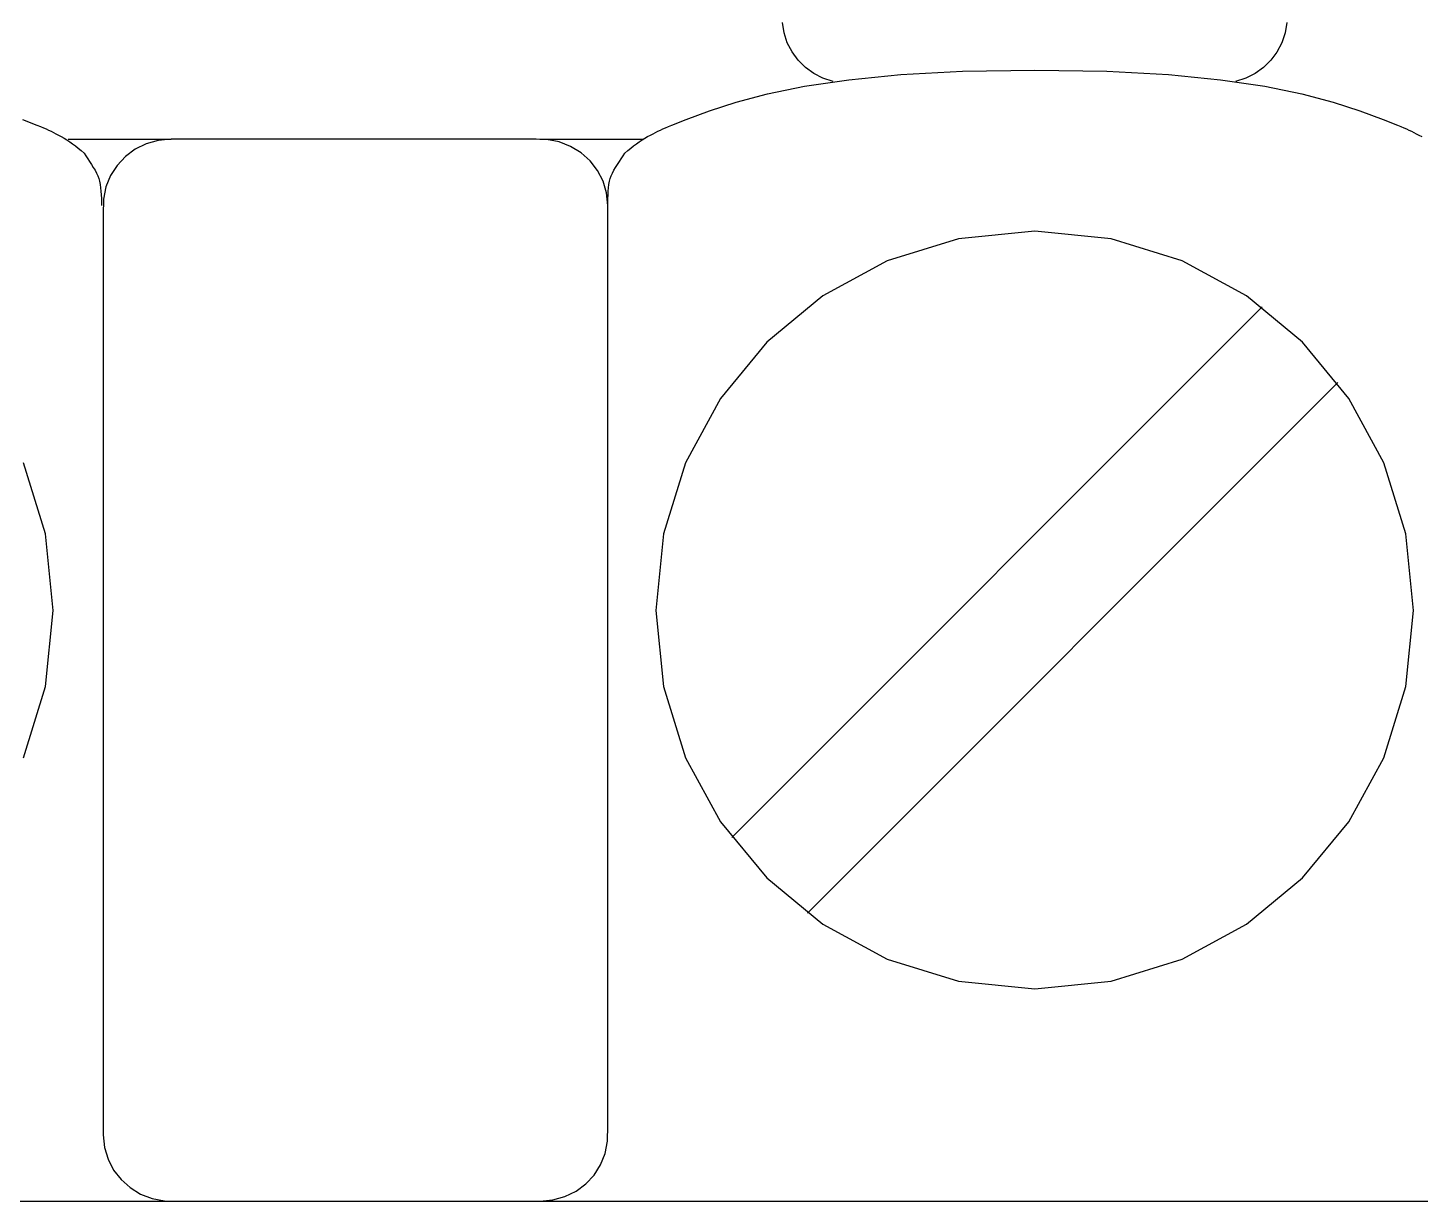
# Model space of a CAD drawing. Extents: x 1 to 47.7, y 0.2 to 35.
# Drawn here: x 27.326 to 27.941, y 10.971 to 11.489 of the extents above; entities that cross this region are included whole.
import ezdxf

# ---------------------------------------------------------------- set-up
doc = ezdxf.new("R2010")
doc.units = 0
doc.header["$MEASUREMENT"] = 0
for name, color, linetype in [('5_1___24__TARGET_LEDS___12', 7, 'CONTINUOUS'), ('6_2___8__INDEPENDENT_INPUT', 7, 'CONTINUOUS'), ('6_3___8__OPTOISO_INDEPENDE', 7, 'CONTINUOUS'), ('6_4___24__OPTOISO_INDEPEND', 7, 'CONTINUOUS'), ('6_5___8__INDEPENDENT_INPUT', 7, 'CONTINUOUS'), ('6_6___8__INDEPENDENT_INPUT', 7, 'CONTINUOUS'), ('6_7___8__OPTOISO_INDEPENDE', 7, 'CONTINUOUS'), ('6_8___8__OPTOISO_INDEPENDE', 7, 'CONTINUOUS')]:
    doc.layers.add(name, color=color, linetype=linetype)

msp = doc.modelspace()

# ---------------------------------------------------------------- linework, layer by layer
at = {"layer": '5_1___24__TARGET_LEDS___12'}
for points in [[(27.68192, 11.46528), (27.67749, 11.46677), (27.6734, 11.46889), (27.66971, 11.47158), (27.6665, 11.47477), (27.66382, 11.47841), (27.66173, 11.48245), (27.66029, 11.48681), (27.65958, 11.49145)], [(27.88228, 11.49144), (27.88155, 11.48678), (27.8801, 11.48239), (27.87799, 11.47835), (27.87528, 11.47471), (27.87203, 11.47152), (27.86831, 11.46885), (27.86418, 11.46675), (27.8597, 11.46528)], [(27.58251, 11.41061), (27.58251, 11.41211), (27.58253, 11.41368), (27.58258, 11.41528), (27.58266, 11.41688), (27.58278, 11.41844), (27.58295, 11.41992), (27.58318, 11.4213), (27.58348, 11.42252), (27.58389, 11.42366), (27.58449, 11.42491), (27.58518, 11.42616), (27.58594, 11.42743), (27.58674, 11.4287), (27.58758, 11.42997), (27.58842, 11.43124), (27.58925, 11.4325), (27.59004, 11.43374), (27.59127, 11.4349), (27.59258, 11.43596), (27.59386, 11.43696), (27.59512, 11.43789), (27.59636, 11.43875), (27.5976, 11.43956), (27.59882, 11.44032), (27.60006, 11.44103), (27.60129, 11.44169), (27.60246, 11.44231), (27.60355, 11.44287), (27.60461, 11.4434), (27.60567, 11.4439), (27.60678, 11.44441), (27.60798, 11.44494), (27.60931, 11.44551), (27.61081, 11.44612), (27.61713, 11.44861), (27.62741, 11.45242), (27.63919, 11.45623), (27.65301, 11.4599), (27.66939, 11.46325), (27.68885, 11.46614), (27.71192, 11.4684), (27.73912, 11.46987), (27.77098, 11.4704), (27.80284, 11.46987), (27.83004, 11.4684), (27.85311, 11.46614), (27.87257, 11.46325), (27.88894, 11.4599), (27.90276, 11.45623), (27.91454, 11.45242), (27.92482, 11.44861), (27.93114, 11.44612), (27.93264, 11.44551), (27.93397, 11.44494), (27.93517, 11.44441), (27.93628, 11.4439), (27.93734, 11.4434), (27.9384, 11.44287), (27.93949, 11.44231), (27.94066, 11.44169), (27.9419, 11.44103)], [(27.32406, 11.44861), (27.33038, 11.44612), (27.33188, 11.44551), (27.33321, 11.44494), (27.3344, 11.44441), (27.33551, 11.4439), (27.33658, 11.4434), (27.33763, 11.44287), (27.33873, 11.44231), (27.33989, 11.44169), (27.34113, 11.44103), (27.34236, 11.44032), (27.34359, 11.43956), (27.34483, 11.43875), (27.34607, 11.43789), (27.34733, 11.43696), (27.34861, 11.43596), (27.34992, 11.4349), (27.35115, 11.43374), (27.35194, 11.4325), (27.35277, 11.43124), (27.35361, 11.42997), (27.35444, 11.4287), (27.35525, 11.42743), (27.35601, 11.42616), (27.3567, 11.42491), (27.35729, 11.42366), (27.35772, 11.42252), (27.35803, 11.4213), (27.35828, 11.41992), (27.35849, 11.41844), (27.35865, 11.41688), (27.35876, 11.41528), (27.35884, 11.41368), (27.35889, 11.41211), (27.3589, 11.41061)], [(27.34411, 11.43985), (27.38966, 11.43985)], [(27.55252, 11.43985), (27.59806, 11.43985)], [(27.63721, 11.13167), (27.87147, 11.36593)], [(27.67063, 11.09825), (27.90489, 11.33251)], [(27.3244, 11.16685), (27.33415, 11.19822), (27.33755, 11.2319), (27.33415, 11.26561), (27.3244, 11.29702)], [(27.24865, 10.9711), (27.34107, 10.9711), (27.44018, 10.9711), (27.54553, 10.9711), (27.65666, 10.9711), (27.77314, 10.9711), (27.89452, 10.9711), (28.02036, 10.9711), (28.1502, 10.9711), (28.28361, 10.9711), (28.42013, 10.9711), (28.55933, 10.9711)]]:
    msp.add_lwpolyline(points, dxfattribs=at)
for points in [[(27.58251, 11.41061), (27.58196, 11.41617), (27.58041, 11.42138), (27.57794, 11.42613), (27.57466, 11.43034), (27.57066, 11.4339), (27.56605, 11.43671), (27.56093, 11.43869), (27.5554, 11.43972), (27.55089, 11.43985), (27.53909, 11.43985), (27.51854, 11.43985), (27.49242, 11.43985), (27.46391, 11.43985), (27.4362, 11.43985), (27.41247, 11.43985), (27.39589, 11.43985), (27.38966, 11.43985), (27.38396, 11.43933), (27.37862, 11.43781), (27.37375, 11.43541), (27.36943, 11.43221), (27.36577, 11.42831), (27.36288, 11.42382), (27.36086, 11.41883), (27.3598, 11.41343), (27.35966, 11.40652), (27.35966, 11.37679), (27.35966, 11.32502), (27.35966, 11.25921), (27.35966, 11.1874), (27.35966, 11.11759), (27.35966, 11.0578), (27.35966, 11.01604), (27.35966, 11.00034), (27.3602, 10.99478), (27.36176, 10.98958), (27.36423, 10.98482), (27.36751, 10.98062), (27.37151, 10.97706), (27.37612, 10.97424), (27.38124, 10.97227), (27.38677, 10.97124), (27.39129, 10.9711), (27.40309, 10.9711), (27.42364, 10.9711), (27.44976, 10.9711), (27.47827, 10.9711), (27.50598, 10.9711), (27.52971, 10.9711), (27.54628, 10.9711), (27.55252, 10.9711), (27.55821, 10.97163), (27.56355, 10.97314), (27.56843, 10.97555), (27.57274, 10.97875), (27.57639, 10.98264), (27.57928, 10.98714), (27.58131, 10.99213), (27.58237, 10.99753), (27.58251, 11.00444), (27.58251, 11.03416), (27.58251, 11.08594), (27.58251, 11.15174), (27.58251, 11.22356), (27.58251, 11.29337), (27.58251, 11.35316), (27.58251, 11.39491)], [(27.60362, 11.2319), (27.60702, 11.19822), (27.61678, 11.16685), (27.63221, 11.13847), (27.65265, 11.11375), (27.67743, 11.09335), (27.70587, 11.07795), (27.7373, 11.06822), (27.77105, 11.06483), (27.80475, 11.06822), (27.83614, 11.07795), (27.86455, 11.09335), (27.88931, 11.11375), (27.90974, 11.13847), (27.92516, 11.16685), (27.93491, 11.19822), (27.93831, 11.2319), (27.93491, 11.26561), (27.92516, 11.29702), (27.90974, 11.32546), (27.88931, 11.35025), (27.86455, 11.37072), (27.83614, 11.38617), (27.80475, 11.39594), (27.77105, 11.39935), (27.7373, 11.39594), (27.70587, 11.38617), (27.67743, 11.37072), (27.65265, 11.35025), (27.63221, 11.32546), (27.61678, 11.29702), (27.60702, 11.26561)]]:
    msp.add_lwpolyline(points, close=True, dxfattribs=at)
at = {"layer": '6_2___8__INDEPENDENT_INPUT'}
for points in [[(27.68192, 11.46528), (27.67749, 11.46677), (27.6734, 11.46889), (27.66971, 11.47158), (27.6665, 11.47477), (27.66382, 11.47841), (27.66173, 11.48245), (27.66029, 11.48681), (27.65958, 11.49145)], [(27.88228, 11.49144), (27.88155, 11.48678), (27.8801, 11.48239), (27.87799, 11.47835), (27.87528, 11.47471), (27.87203, 11.47152), (27.86831, 11.46885), (27.86418, 11.46675), (27.8597, 11.46528)], [(27.58251, 11.41061), (27.58251, 11.41211), (27.58253, 11.41368), (27.58258, 11.41528), (27.58266, 11.41688), (27.58278, 11.41844), (27.58295, 11.41992), (27.58318, 11.4213), (27.58348, 11.42252), (27.58389, 11.42366), (27.58449, 11.42491), (27.58518, 11.42616), (27.58594, 11.42743), (27.58674, 11.4287), (27.58758, 11.42997), (27.58842, 11.43124), (27.58925, 11.4325), (27.59004, 11.43374), (27.59127, 11.4349), (27.59258, 11.43596), (27.59386, 11.43696), (27.59512, 11.43789), (27.59636, 11.43875), (27.5976, 11.43956), (27.59882, 11.44032), (27.60006, 11.44103), (27.60129, 11.44169), (27.60246, 11.44231), (27.60355, 11.44287), (27.60461, 11.4434), (27.60567, 11.4439), (27.60678, 11.44441), (27.60798, 11.44494), (27.60931, 11.44551), (27.61081, 11.44612), (27.61713, 11.44861), (27.62741, 11.45242), (27.63919, 11.45623), (27.65301, 11.4599), (27.66939, 11.46325), (27.68885, 11.46614), (27.71192, 11.4684), (27.73912, 11.46987), (27.77098, 11.4704), (27.80284, 11.46987), (27.83004, 11.4684), (27.85311, 11.46614), (27.87257, 11.46325), (27.88894, 11.4599), (27.90276, 11.45623), (27.91454, 11.45242), (27.92482, 11.44861), (27.93114, 11.44612), (27.93264, 11.44551), (27.93397, 11.44494), (27.93517, 11.44441), (27.93628, 11.4439), (27.93734, 11.4434), (27.9384, 11.44287), (27.93949, 11.44231), (27.94066, 11.44169), (27.9419, 11.44103)], [(27.32406, 11.44861), (27.33038, 11.44612), (27.33188, 11.44551), (27.33321, 11.44494), (27.3344, 11.44441), (27.33551, 11.4439), (27.33658, 11.4434), (27.33763, 11.44287), (27.33873, 11.44231), (27.33989, 11.44169), (27.34113, 11.44103), (27.34236, 11.44032), (27.34359, 11.43956), (27.34483, 11.43875), (27.34607, 11.43789), (27.34733, 11.43696), (27.34861, 11.43596), (27.34992, 11.4349), (27.35115, 11.43374), (27.35194, 11.4325), (27.35277, 11.43124), (27.35361, 11.42997), (27.35444, 11.4287), (27.35525, 11.42743), (27.35601, 11.42616), (27.3567, 11.42491), (27.35729, 11.42366), (27.35772, 11.42252), (27.35803, 11.4213), (27.35828, 11.41992), (27.35849, 11.41844), (27.35865, 11.41688), (27.35876, 11.41528), (27.35884, 11.41368), (27.35889, 11.41211), (27.3589, 11.41061)], [(27.34411, 11.43985), (27.38966, 11.43985)], [(27.55252, 11.43985), (27.59806, 11.43985)], [(27.63721, 11.13167), (27.87147, 11.36593)], [(27.67063, 11.09825), (27.90489, 11.33251)], [(27.3244, 11.16685), (27.33415, 11.19822), (27.33755, 11.2319), (27.33415, 11.26561), (27.3244, 11.29702)], [(27.24865, 10.9711), (27.34107, 10.9711), (27.44018, 10.9711), (27.54553, 10.9711), (27.65666, 10.9711), (27.77314, 10.9711), (27.89452, 10.9711), (28.02036, 10.9711), (28.1502, 10.9711), (28.28361, 10.9711), (28.42013, 10.9711), (28.55933, 10.9711)]]:
    msp.add_lwpolyline(points, dxfattribs=at)
for points in [[(27.58251, 11.41061), (27.58196, 11.41617), (27.58041, 11.42138), (27.57794, 11.42613), (27.57466, 11.43034), (27.57066, 11.4339), (27.56605, 11.43671), (27.56093, 11.43869), (27.5554, 11.43972), (27.55089, 11.43985), (27.53909, 11.43985), (27.51854, 11.43985), (27.49242, 11.43985), (27.46391, 11.43985), (27.4362, 11.43985), (27.41247, 11.43985), (27.39589, 11.43985), (27.38966, 11.43985), (27.38396, 11.43933), (27.37862, 11.43781), (27.37375, 11.43541), (27.36943, 11.43221), (27.36577, 11.42831), (27.36288, 11.42382), (27.36086, 11.41883), (27.3598, 11.41343), (27.35966, 11.40652), (27.35966, 11.37679), (27.35966, 11.32502), (27.35966, 11.25921), (27.35966, 11.1874), (27.35966, 11.11759), (27.35966, 11.0578), (27.35966, 11.01604), (27.35966, 11.00034), (27.3602, 10.99478), (27.36176, 10.98958), (27.36423, 10.98482), (27.36751, 10.98062), (27.37151, 10.97706), (27.37612, 10.97424), (27.38124, 10.97227), (27.38677, 10.97124), (27.39129, 10.9711), (27.40309, 10.9711), (27.42364, 10.9711), (27.44976, 10.9711), (27.47827, 10.9711), (27.50598, 10.9711), (27.52971, 10.9711), (27.54628, 10.9711), (27.55252, 10.9711), (27.55821, 10.97163), (27.56355, 10.97314), (27.56843, 10.97555), (27.57274, 10.97875), (27.57639, 10.98264), (27.57928, 10.98714), (27.58131, 10.99213), (27.58237, 10.99753), (27.58251, 11.00444), (27.58251, 11.03416), (27.58251, 11.08594), (27.58251, 11.15174), (27.58251, 11.22356), (27.58251, 11.29337), (27.58251, 11.35316), (27.58251, 11.39491)], [(27.60362, 11.2319), (27.60702, 11.19822), (27.61678, 11.16685), (27.63221, 11.13847), (27.65265, 11.11375), (27.67743, 11.09335), (27.70587, 11.07795), (27.7373, 11.06822), (27.77105, 11.06483), (27.80475, 11.06822), (27.83614, 11.07795), (27.86455, 11.09335), (27.88931, 11.11375), (27.90974, 11.13847), (27.92516, 11.16685), (27.93491, 11.19822), (27.93831, 11.2319), (27.93491, 11.26561), (27.92516, 11.29702), (27.90974, 11.32546), (27.88931, 11.35025), (27.86455, 11.37072), (27.83614, 11.38617), (27.80475, 11.39594), (27.77105, 11.39935), (27.7373, 11.39594), (27.70587, 11.38617), (27.67743, 11.37072), (27.65265, 11.35025), (27.63221, 11.32546), (27.61678, 11.29702), (27.60702, 11.26561)]]:
    msp.add_lwpolyline(points, close=True, dxfattribs=at)
at = {"layer": '6_3___8__OPTOISO_INDEPENDE'}
for points in [[(27.68192, 11.46528), (27.67749, 11.46677), (27.6734, 11.46889), (27.66971, 11.47158), (27.6665, 11.47477), (27.66382, 11.47841), (27.66173, 11.48245), (27.66029, 11.48681), (27.65958, 11.49145)], [(27.88228, 11.49144), (27.88155, 11.48678), (27.8801, 11.48239), (27.87799, 11.47835), (27.87528, 11.47471), (27.87203, 11.47152), (27.86831, 11.46885), (27.86418, 11.46675), (27.8597, 11.46528)], [(27.58251, 11.41061), (27.58251, 11.41211), (27.58253, 11.41368), (27.58258, 11.41528), (27.58266, 11.41688), (27.58278, 11.41844), (27.58295, 11.41992), (27.58318, 11.4213), (27.58348, 11.42252), (27.58389, 11.42366), (27.58449, 11.42491), (27.58518, 11.42616), (27.58594, 11.42743), (27.58674, 11.4287), (27.58758, 11.42997), (27.58842, 11.43124), (27.58925, 11.4325), (27.59004, 11.43374), (27.59127, 11.4349), (27.59258, 11.43596), (27.59386, 11.43696), (27.59512, 11.43789), (27.59636, 11.43875), (27.5976, 11.43956), (27.59882, 11.44032), (27.60006, 11.44103), (27.60129, 11.44169), (27.60246, 11.44231), (27.60355, 11.44287), (27.60461, 11.4434), (27.60567, 11.4439), (27.60678, 11.44441), (27.60798, 11.44494), (27.60931, 11.44551), (27.61081, 11.44612), (27.61713, 11.44861), (27.62741, 11.45242), (27.63919, 11.45623), (27.65301, 11.4599), (27.66939, 11.46325), (27.68885, 11.46614), (27.71192, 11.4684), (27.73912, 11.46987), (27.77098, 11.4704), (27.80284, 11.46987), (27.83004, 11.4684), (27.85311, 11.46614), (27.87257, 11.46325), (27.88894, 11.4599), (27.90276, 11.45623), (27.91454, 11.45242), (27.92482, 11.44861), (27.93114, 11.44612), (27.93264, 11.44551), (27.93397, 11.44494), (27.93517, 11.44441), (27.93628, 11.4439), (27.93734, 11.4434), (27.9384, 11.44287), (27.93949, 11.44231), (27.94066, 11.44169), (27.9419, 11.44103)], [(27.32406, 11.44861), (27.33038, 11.44612), (27.33188, 11.44551), (27.33321, 11.44494), (27.3344, 11.44441), (27.33551, 11.4439), (27.33658, 11.4434), (27.33763, 11.44287), (27.33873, 11.44231), (27.33989, 11.44169), (27.34113, 11.44103), (27.34236, 11.44032), (27.34359, 11.43956), (27.34483, 11.43875), (27.34607, 11.43789), (27.34733, 11.43696), (27.34861, 11.43596), (27.34992, 11.4349), (27.35115, 11.43374), (27.35194, 11.4325), (27.35277, 11.43124), (27.35361, 11.42997), (27.35444, 11.4287), (27.35525, 11.42743), (27.35601, 11.42616), (27.3567, 11.42491), (27.35729, 11.42366), (27.35772, 11.42252), (27.35803, 11.4213), (27.35828, 11.41992), (27.35849, 11.41844), (27.35865, 11.41688), (27.35876, 11.41528), (27.35884, 11.41368), (27.35889, 11.41211), (27.3589, 11.41061)], [(27.34411, 11.43985), (27.38966, 11.43985)], [(27.55252, 11.43985), (27.59806, 11.43985)], [(27.63721, 11.13167), (27.87147, 11.36593)], [(27.67063, 11.09825), (27.90489, 11.33251)], [(27.3244, 11.16685), (27.33415, 11.19822), (27.33755, 11.2319), (27.33415, 11.26561), (27.3244, 11.29702)], [(27.24865, 10.9711), (27.34107, 10.9711), (27.44018, 10.9711), (27.54553, 10.9711), (27.65666, 10.9711), (27.77314, 10.9711), (27.89452, 10.9711), (28.02036, 10.9711), (28.1502, 10.9711), (28.28361, 10.9711), (28.42013, 10.9711), (28.55933, 10.9711)]]:
    msp.add_lwpolyline(points, dxfattribs=at)
for points in [[(27.58251, 11.41061), (27.58196, 11.41617), (27.58041, 11.42138), (27.57794, 11.42613), (27.57466, 11.43034), (27.57066, 11.4339), (27.56605, 11.43671), (27.56093, 11.43869), (27.5554, 11.43972), (27.55089, 11.43985), (27.53909, 11.43985), (27.51854, 11.43985), (27.49242, 11.43985), (27.46391, 11.43985), (27.4362, 11.43985), (27.41247, 11.43985), (27.39589, 11.43985), (27.38966, 11.43985), (27.38396, 11.43933), (27.37862, 11.43781), (27.37375, 11.43541), (27.36943, 11.43221), (27.36577, 11.42831), (27.36288, 11.42382), (27.36086, 11.41883), (27.3598, 11.41343), (27.35966, 11.40652), (27.35966, 11.37679), (27.35966, 11.32502), (27.35966, 11.25921), (27.35966, 11.1874), (27.35966, 11.11759), (27.35966, 11.0578), (27.35966, 11.01604), (27.35966, 11.00034), (27.3602, 10.99478), (27.36176, 10.98958), (27.36423, 10.98482), (27.36751, 10.98062), (27.37151, 10.97706), (27.37612, 10.97424), (27.38124, 10.97227), (27.38677, 10.97124), (27.39129, 10.9711), (27.40309, 10.9711), (27.42364, 10.9711), (27.44976, 10.9711), (27.47827, 10.9711), (27.50598, 10.9711), (27.52971, 10.9711), (27.54628, 10.9711), (27.55252, 10.9711), (27.55821, 10.97163), (27.56355, 10.97314), (27.56843, 10.97555), (27.57274, 10.97875), (27.57639, 10.98264), (27.57928, 10.98714), (27.58131, 10.99213), (27.58237, 10.99753), (27.58251, 11.00444), (27.58251, 11.03416), (27.58251, 11.08594), (27.58251, 11.15174), (27.58251, 11.22356), (27.58251, 11.29337), (27.58251, 11.35316), (27.58251, 11.39491)], [(27.60362, 11.2319), (27.60702, 11.19822), (27.61678, 11.16685), (27.63221, 11.13847), (27.65265, 11.11375), (27.67743, 11.09335), (27.70587, 11.07795), (27.7373, 11.06822), (27.77105, 11.06483), (27.80475, 11.06822), (27.83614, 11.07795), (27.86455, 11.09335), (27.88931, 11.11375), (27.90974, 11.13847), (27.92516, 11.16685), (27.93491, 11.19822), (27.93831, 11.2319), (27.93491, 11.26561), (27.92516, 11.29702), (27.90974, 11.32546), (27.88931, 11.35025), (27.86455, 11.37072), (27.83614, 11.38617), (27.80475, 11.39594), (27.77105, 11.39935), (27.7373, 11.39594), (27.70587, 11.38617), (27.67743, 11.37072), (27.65265, 11.35025), (27.63221, 11.32546), (27.61678, 11.29702), (27.60702, 11.26561)]]:
    msp.add_lwpolyline(points, close=True, dxfattribs=at)
at = {"layer": '6_4___24__OPTOISO_INDEPEND'}
for points in [[(27.68192, 11.46528), (27.67749, 11.46677), (27.6734, 11.46889), (27.66971, 11.47158), (27.6665, 11.47477), (27.66382, 11.47841), (27.66173, 11.48245), (27.66029, 11.48681), (27.65958, 11.49145)], [(27.88228, 11.49144), (27.88155, 11.48678), (27.8801, 11.48239), (27.87799, 11.47835), (27.87528, 11.47471), (27.87203, 11.47152), (27.86831, 11.46885), (27.86418, 11.46675), (27.8597, 11.46528)], [(27.58251, 11.41061), (27.58251, 11.41211), (27.58253, 11.41368), (27.58258, 11.41528), (27.58266, 11.41688), (27.58278, 11.41844), (27.58295, 11.41992), (27.58318, 11.4213), (27.58348, 11.42252), (27.58389, 11.42366), (27.58449, 11.42491), (27.58518, 11.42616), (27.58594, 11.42743), (27.58674, 11.4287), (27.58758, 11.42997), (27.58842, 11.43124), (27.58925, 11.4325), (27.59004, 11.43374), (27.59127, 11.4349), (27.59258, 11.43596), (27.59386, 11.43696), (27.59512, 11.43789), (27.59636, 11.43875), (27.5976, 11.43956), (27.59882, 11.44032), (27.60006, 11.44103), (27.60129, 11.44169), (27.60246, 11.44231), (27.60355, 11.44287), (27.60461, 11.4434), (27.60567, 11.4439), (27.60678, 11.44441), (27.60798, 11.44494), (27.60931, 11.44551), (27.61081, 11.44612), (27.61713, 11.44861), (27.62741, 11.45242), (27.63919, 11.45623), (27.65301, 11.4599), (27.66939, 11.46325), (27.68885, 11.46614), (27.71192, 11.4684), (27.73912, 11.46987), (27.77098, 11.4704), (27.80284, 11.46987), (27.83004, 11.4684), (27.85311, 11.46614), (27.87257, 11.46325), (27.88894, 11.4599), (27.90276, 11.45623), (27.91454, 11.45242), (27.92482, 11.44861), (27.93114, 11.44612), (27.93264, 11.44551), (27.93397, 11.44494), (27.93517, 11.44441), (27.93628, 11.4439), (27.93734, 11.4434), (27.9384, 11.44287), (27.93949, 11.44231), (27.94066, 11.44169), (27.9419, 11.44103)], [(27.32406, 11.44861), (27.33038, 11.44612), (27.33188, 11.44551), (27.33321, 11.44494), (27.3344, 11.44441), (27.33551, 11.4439), (27.33658, 11.4434), (27.33763, 11.44287), (27.33873, 11.44231), (27.33989, 11.44169), (27.34113, 11.44103), (27.34236, 11.44032), (27.34359, 11.43956), (27.34483, 11.43875), (27.34607, 11.43789), (27.34733, 11.43696), (27.34861, 11.43596), (27.34992, 11.4349), (27.35115, 11.43374), (27.35194, 11.4325), (27.35277, 11.43124), (27.35361, 11.42997), (27.35444, 11.4287), (27.35525, 11.42743), (27.35601, 11.42616), (27.3567, 11.42491), (27.35729, 11.42366), (27.35772, 11.42252), (27.35803, 11.4213), (27.35828, 11.41992), (27.35849, 11.41844), (27.35865, 11.41688), (27.35876, 11.41528), (27.35884, 11.41368), (27.35889, 11.41211), (27.3589, 11.41061)], [(27.34411, 11.43985), (27.38966, 11.43985)], [(27.55252, 11.43985), (27.59806, 11.43985)], [(27.63721, 11.13167), (27.87147, 11.36593)], [(27.67063, 11.09825), (27.90489, 11.33251)], [(27.3244, 11.16685), (27.33415, 11.19822), (27.33755, 11.2319), (27.33415, 11.26561), (27.3244, 11.29702)], [(27.24865, 10.9711), (27.34107, 10.9711), (27.44018, 10.9711), (27.54553, 10.9711), (27.65666, 10.9711), (27.77314, 10.9711), (27.89452, 10.9711), (28.02036, 10.9711), (28.1502, 10.9711), (28.28361, 10.9711), (28.42013, 10.9711), (28.55933, 10.9711)]]:
    msp.add_lwpolyline(points, dxfattribs=at)
for points in [[(27.58251, 11.41061), (27.58196, 11.41617), (27.58041, 11.42138), (27.57794, 11.42613), (27.57466, 11.43034), (27.57066, 11.4339), (27.56605, 11.43671), (27.56093, 11.43869), (27.5554, 11.43972), (27.55089, 11.43985), (27.53909, 11.43985), (27.51854, 11.43985), (27.49242, 11.43985), (27.46391, 11.43985), (27.4362, 11.43985), (27.41247, 11.43985), (27.39589, 11.43985), (27.38966, 11.43985), (27.38396, 11.43933), (27.37862, 11.43781), (27.37375, 11.43541), (27.36943, 11.43221), (27.36577, 11.42831), (27.36288, 11.42382), (27.36086, 11.41883), (27.3598, 11.41343), (27.35966, 11.40652), (27.35966, 11.37679), (27.35966, 11.32502), (27.35966, 11.25921), (27.35966, 11.1874), (27.35966, 11.11759), (27.35966, 11.0578), (27.35966, 11.01604), (27.35966, 11.00034), (27.3602, 10.99478), (27.36176, 10.98958), (27.36423, 10.98482), (27.36751, 10.98062), (27.37151, 10.97706), (27.37612, 10.97424), (27.38124, 10.97227), (27.38677, 10.97124), (27.39129, 10.9711), (27.40309, 10.9711), (27.42364, 10.9711), (27.44976, 10.9711), (27.47827, 10.9711), (27.50598, 10.9711), (27.52971, 10.9711), (27.54628, 10.9711), (27.55252, 10.9711), (27.55821, 10.97163), (27.56355, 10.97314), (27.56843, 10.97555), (27.57274, 10.97875), (27.57639, 10.98264), (27.57928, 10.98714), (27.58131, 10.99213), (27.58237, 10.99753), (27.58251, 11.00444), (27.58251, 11.03416), (27.58251, 11.08594), (27.58251, 11.15174), (27.58251, 11.22356), (27.58251, 11.29337), (27.58251, 11.35316), (27.58251, 11.39491)], [(27.60362, 11.2319), (27.60702, 11.19822), (27.61678, 11.16685), (27.63221, 11.13847), (27.65265, 11.11375), (27.67743, 11.09335), (27.70587, 11.07795), (27.7373, 11.06822), (27.77105, 11.06483), (27.80475, 11.06822), (27.83614, 11.07795), (27.86455, 11.09335), (27.88931, 11.11375), (27.90974, 11.13847), (27.92516, 11.16685), (27.93491, 11.19822), (27.93831, 11.2319), (27.93491, 11.26561), (27.92516, 11.29702), (27.90974, 11.32546), (27.88931, 11.35025), (27.86455, 11.37072), (27.83614, 11.38617), (27.80475, 11.39594), (27.77105, 11.39935), (27.7373, 11.39594), (27.70587, 11.38617), (27.67743, 11.37072), (27.65265, 11.35025), (27.63221, 11.32546), (27.61678, 11.29702), (27.60702, 11.26561)]]:
    msp.add_lwpolyline(points, close=True, dxfattribs=at)
at = {"layer": '6_5___8__INDEPENDENT_INPUT'}
for points in [[(27.68192, 11.46528), (27.67749, 11.46677), (27.6734, 11.46889), (27.66971, 11.47158), (27.6665, 11.47477), (27.66382, 11.47841), (27.66173, 11.48245), (27.66029, 11.48681), (27.65958, 11.49145)], [(27.88228, 11.49144), (27.88155, 11.48678), (27.8801, 11.48239), (27.87799, 11.47835), (27.87528, 11.47471), (27.87203, 11.47152), (27.86831, 11.46885), (27.86418, 11.46675), (27.8597, 11.46528)], [(27.58251, 11.41061), (27.58251, 11.41211), (27.58253, 11.41368), (27.58258, 11.41528), (27.58266, 11.41688), (27.58278, 11.41844), (27.58295, 11.41992), (27.58318, 11.4213), (27.58348, 11.42252), (27.58389, 11.42366), (27.58449, 11.42491), (27.58518, 11.42616), (27.58594, 11.42743), (27.58674, 11.4287), (27.58758, 11.42997), (27.58842, 11.43124), (27.58925, 11.4325), (27.59004, 11.43374), (27.59127, 11.4349), (27.59258, 11.43596), (27.59386, 11.43696), (27.59512, 11.43789), (27.59636, 11.43875), (27.5976, 11.43956), (27.59882, 11.44032), (27.60006, 11.44103), (27.60129, 11.44169), (27.60246, 11.44231), (27.60355, 11.44287), (27.60461, 11.4434), (27.60567, 11.4439), (27.60678, 11.44441), (27.60798, 11.44494), (27.60931, 11.44551), (27.61081, 11.44612), (27.61713, 11.44861), (27.62741, 11.45242), (27.63919, 11.45623), (27.65301, 11.4599), (27.66939, 11.46325), (27.68885, 11.46614), (27.71192, 11.4684), (27.73912, 11.46987), (27.77098, 11.4704), (27.80284, 11.46987), (27.83004, 11.4684), (27.85311, 11.46614), (27.87257, 11.46325), (27.88894, 11.4599), (27.90276, 11.45623), (27.91454, 11.45242), (27.92482, 11.44861), (27.93114, 11.44612), (27.93264, 11.44551), (27.93397, 11.44494), (27.93517, 11.44441), (27.93628, 11.4439), (27.93734, 11.4434), (27.9384, 11.44287), (27.93949, 11.44231), (27.94066, 11.44169), (27.9419, 11.44103)], [(27.32406, 11.44861), (27.33038, 11.44612), (27.33188, 11.44551), (27.33321, 11.44494), (27.3344, 11.44441), (27.33551, 11.4439), (27.33658, 11.4434), (27.33763, 11.44287), (27.33873, 11.44231), (27.33989, 11.44169), (27.34113, 11.44103), (27.34236, 11.44032), (27.34359, 11.43956), (27.34483, 11.43875), (27.34607, 11.43789), (27.34733, 11.43696), (27.34861, 11.43596), (27.34992, 11.4349), (27.35115, 11.43374), (27.35194, 11.4325), (27.35277, 11.43124), (27.35361, 11.42997), (27.35444, 11.4287), (27.35525, 11.42743), (27.35601, 11.42616), (27.3567, 11.42491), (27.35729, 11.42366), (27.35772, 11.42252), (27.35803, 11.4213), (27.35828, 11.41992), (27.35849, 11.41844), (27.35865, 11.41688), (27.35876, 11.41528), (27.35884, 11.41368), (27.35889, 11.41211), (27.3589, 11.41061)], [(27.34411, 11.43985), (27.38966, 11.43985)], [(27.55252, 11.43985), (27.59806, 11.43985)], [(27.63721, 11.13167), (27.87147, 11.36593)], [(27.67063, 11.09825), (27.90489, 11.33251)], [(27.3244, 11.16685), (27.33415, 11.19822), (27.33755, 11.2319), (27.33415, 11.26561), (27.3244, 11.29702)], [(27.24865, 10.9711), (27.34107, 10.9711), (27.44018, 10.9711), (27.54553, 10.9711), (27.65666, 10.9711), (27.77314, 10.9711), (27.89452, 10.9711), (28.02036, 10.9711), (28.1502, 10.9711), (28.28361, 10.9711), (28.42013, 10.9711), (28.55933, 10.9711)]]:
    msp.add_lwpolyline(points, dxfattribs=at)
for points in [[(27.58251, 11.41061), (27.58196, 11.41617), (27.58041, 11.42138), (27.57794, 11.42613), (27.57466, 11.43034), (27.57066, 11.4339), (27.56605, 11.43671), (27.56093, 11.43869), (27.5554, 11.43972), (27.55089, 11.43985), (27.53909, 11.43985), (27.51854, 11.43985), (27.49242, 11.43985), (27.46391, 11.43985), (27.4362, 11.43985), (27.41247, 11.43985), (27.39589, 11.43985), (27.38966, 11.43985), (27.38396, 11.43933), (27.37862, 11.43781), (27.37375, 11.43541), (27.36943, 11.43221), (27.36577, 11.42831), (27.36288, 11.42382), (27.36086, 11.41883), (27.3598, 11.41343), (27.35966, 11.40652), (27.35966, 11.37679), (27.35966, 11.32502), (27.35966, 11.25921), (27.35966, 11.1874), (27.35966, 11.11759), (27.35966, 11.0578), (27.35966, 11.01604), (27.35966, 11.00034), (27.3602, 10.99478), (27.36176, 10.98958), (27.36423, 10.98482), (27.36751, 10.98062), (27.37151, 10.97706), (27.37612, 10.97424), (27.38124, 10.97227), (27.38677, 10.97124), (27.39129, 10.9711), (27.40309, 10.9711), (27.42364, 10.9711), (27.44976, 10.9711), (27.47827, 10.9711), (27.50598, 10.9711), (27.52971, 10.9711), (27.54628, 10.9711), (27.55252, 10.9711), (27.55821, 10.97163), (27.56355, 10.97314), (27.56843, 10.97555), (27.57274, 10.97875), (27.57639, 10.98264), (27.57928, 10.98714), (27.58131, 10.99213), (27.58237, 10.99753), (27.58251, 11.00444), (27.58251, 11.03416), (27.58251, 11.08594), (27.58251, 11.15174), (27.58251, 11.22356), (27.58251, 11.29337), (27.58251, 11.35316), (27.58251, 11.39491)], [(27.60362, 11.2319), (27.60702, 11.19822), (27.61678, 11.16685), (27.63221, 11.13847), (27.65265, 11.11375), (27.67743, 11.09335), (27.70587, 11.07795), (27.7373, 11.06822), (27.77105, 11.06483), (27.80475, 11.06822), (27.83614, 11.07795), (27.86455, 11.09335), (27.88931, 11.11375), (27.90974, 11.13847), (27.92516, 11.16685), (27.93491, 11.19822), (27.93831, 11.2319), (27.93491, 11.26561), (27.92516, 11.29702), (27.90974, 11.32546), (27.88931, 11.35025), (27.86455, 11.37072), (27.83614, 11.38617), (27.80475, 11.39594), (27.77105, 11.39935), (27.7373, 11.39594), (27.70587, 11.38617), (27.67743, 11.37072), (27.65265, 11.35025), (27.63221, 11.32546), (27.61678, 11.29702), (27.60702, 11.26561)]]:
    msp.add_lwpolyline(points, close=True, dxfattribs=at)
at = {"layer": '6_6___8__INDEPENDENT_INPUT'}
for points in [[(27.68192, 11.46528), (27.67749, 11.46677), (27.6734, 11.46889), (27.66971, 11.47158), (27.6665, 11.47477), (27.66382, 11.47841), (27.66173, 11.48245), (27.66029, 11.48681), (27.65958, 11.49145)], [(27.88228, 11.49144), (27.88155, 11.48678), (27.8801, 11.48239), (27.87799, 11.47835), (27.87528, 11.47471), (27.87203, 11.47152), (27.86831, 11.46885), (27.86418, 11.46675), (27.8597, 11.46528)], [(27.58251, 11.41061), (27.58251, 11.41211), (27.58253, 11.41368), (27.58258, 11.41528), (27.58266, 11.41688), (27.58278, 11.41844), (27.58295, 11.41992), (27.58318, 11.4213), (27.58348, 11.42252), (27.58389, 11.42366), (27.58449, 11.42491), (27.58518, 11.42616), (27.58594, 11.42743), (27.58674, 11.4287), (27.58758, 11.42997), (27.58842, 11.43124), (27.58925, 11.4325), (27.59004, 11.43374), (27.59127, 11.4349), (27.59258, 11.43596), (27.59386, 11.43696), (27.59512, 11.43789), (27.59636, 11.43875), (27.5976, 11.43956), (27.59882, 11.44032), (27.60006, 11.44103), (27.60129, 11.44169), (27.60246, 11.44231), (27.60355, 11.44287), (27.60461, 11.4434), (27.60567, 11.4439), (27.60678, 11.44441), (27.60798, 11.44494), (27.60931, 11.44551), (27.61081, 11.44612), (27.61713, 11.44861), (27.62741, 11.45242), (27.63919, 11.45623), (27.65301, 11.4599), (27.66939, 11.46325), (27.68885, 11.46614), (27.71192, 11.4684), (27.73912, 11.46987), (27.77098, 11.4704), (27.80284, 11.46987), (27.83004, 11.4684), (27.85311, 11.46614), (27.87257, 11.46325), (27.88894, 11.4599), (27.90276, 11.45623), (27.91454, 11.45242), (27.92482, 11.44861), (27.93114, 11.44612), (27.93264, 11.44551), (27.93397, 11.44494), (27.93517, 11.44441), (27.93628, 11.4439), (27.93734, 11.4434), (27.9384, 11.44287), (27.93949, 11.44231), (27.94066, 11.44169), (27.9419, 11.44103)], [(27.32406, 11.44861), (27.33038, 11.44612), (27.33188, 11.44551), (27.33321, 11.44494), (27.3344, 11.44441), (27.33551, 11.4439), (27.33658, 11.4434), (27.33763, 11.44287), (27.33873, 11.44231), (27.33989, 11.44169), (27.34113, 11.44103), (27.34236, 11.44032), (27.34359, 11.43956), (27.34483, 11.43875), (27.34607, 11.43789), (27.34733, 11.43696), (27.34861, 11.43596), (27.34992, 11.4349), (27.35115, 11.43374), (27.35194, 11.4325), (27.35277, 11.43124), (27.35361, 11.42997), (27.35444, 11.4287), (27.35525, 11.42743), (27.35601, 11.42616), (27.3567, 11.42491), (27.35729, 11.42366), (27.35772, 11.42252), (27.35803, 11.4213), (27.35828, 11.41992), (27.35849, 11.41844), (27.35865, 11.41688), (27.35876, 11.41528), (27.35884, 11.41368), (27.35889, 11.41211), (27.3589, 11.41061)], [(27.34411, 11.43985), (27.38966, 11.43985)], [(27.55252, 11.43985), (27.59806, 11.43985)], [(27.63721, 11.13167), (27.87147, 11.36593)], [(27.67063, 11.09825), (27.90489, 11.33251)], [(27.3244, 11.16685), (27.33415, 11.19822), (27.33755, 11.2319), (27.33415, 11.26561), (27.3244, 11.29702)], [(27.24865, 10.9711), (27.34107, 10.9711), (27.44018, 10.9711), (27.54553, 10.9711), (27.65666, 10.9711), (27.77314, 10.9711), (27.89452, 10.9711), (28.02036, 10.9711), (28.1502, 10.9711), (28.28361, 10.9711), (28.42013, 10.9711), (28.55933, 10.9711)]]:
    msp.add_lwpolyline(points, dxfattribs=at)
for points in [[(27.58251, 11.41061), (27.58196, 11.41617), (27.58041, 11.42138), (27.57794, 11.42613), (27.57466, 11.43034), (27.57066, 11.4339), (27.56605, 11.43671), (27.56093, 11.43869), (27.5554, 11.43972), (27.55089, 11.43985), (27.53909, 11.43985), (27.51854, 11.43985), (27.49242, 11.43985), (27.46391, 11.43985), (27.4362, 11.43985), (27.41247, 11.43985), (27.39589, 11.43985), (27.38966, 11.43985), (27.38396, 11.43933), (27.37862, 11.43781), (27.37375, 11.43541), (27.36943, 11.43221), (27.36577, 11.42831), (27.36288, 11.42382), (27.36086, 11.41883), (27.3598, 11.41343), (27.35966, 11.40652), (27.35966, 11.37679), (27.35966, 11.32502), (27.35966, 11.25921), (27.35966, 11.1874), (27.35966, 11.11759), (27.35966, 11.0578), (27.35966, 11.01604), (27.35966, 11.00034), (27.3602, 10.99478), (27.36176, 10.98958), (27.36423, 10.98482), (27.36751, 10.98062), (27.37151, 10.97706), (27.37612, 10.97424), (27.38124, 10.97227), (27.38677, 10.97124), (27.39129, 10.9711), (27.40309, 10.9711), (27.42364, 10.9711), (27.44976, 10.9711), (27.47827, 10.9711), (27.50598, 10.9711), (27.52971, 10.9711), (27.54628, 10.9711), (27.55252, 10.9711), (27.55821, 10.97163), (27.56355, 10.97314), (27.56843, 10.97555), (27.57274, 10.97875), (27.57639, 10.98264), (27.57928, 10.98714), (27.58131, 10.99213), (27.58237, 10.99753), (27.58251, 11.00444), (27.58251, 11.03416), (27.58251, 11.08594), (27.58251, 11.15174), (27.58251, 11.22356), (27.58251, 11.29337), (27.58251, 11.35316), (27.58251, 11.39491)], [(27.60362, 11.2319), (27.60702, 11.19822), (27.61678, 11.16685), (27.63221, 11.13847), (27.65265, 11.11375), (27.67743, 11.09335), (27.70587, 11.07795), (27.7373, 11.06822), (27.77105, 11.06483), (27.80475, 11.06822), (27.83614, 11.07795), (27.86455, 11.09335), (27.88931, 11.11375), (27.90974, 11.13847), (27.92516, 11.16685), (27.93491, 11.19822), (27.93831, 11.2319), (27.93491, 11.26561), (27.92516, 11.29702), (27.90974, 11.32546), (27.88931, 11.35025), (27.86455, 11.37072), (27.83614, 11.38617), (27.80475, 11.39594), (27.77105, 11.39935), (27.7373, 11.39594), (27.70587, 11.38617), (27.67743, 11.37072), (27.65265, 11.35025), (27.63221, 11.32546), (27.61678, 11.29702), (27.60702, 11.26561)]]:
    msp.add_lwpolyline(points, close=True, dxfattribs=at)
at = {"layer": '6_7___8__OPTOISO_INDEPENDE'}
for points in [[(27.68192, 11.46528), (27.67749, 11.46677), (27.6734, 11.46889), (27.66971, 11.47158), (27.6665, 11.47477), (27.66382, 11.47841), (27.66173, 11.48245), (27.66029, 11.48681), (27.65958, 11.49145)], [(27.88228, 11.49144), (27.88155, 11.48678), (27.8801, 11.48239), (27.87799, 11.47835), (27.87528, 11.47471), (27.87203, 11.47152), (27.86831, 11.46885), (27.86418, 11.46675), (27.8597, 11.46528)], [(27.58251, 11.41061), (27.58251, 11.41211), (27.58253, 11.41368), (27.58258, 11.41528), (27.58266, 11.41688), (27.58278, 11.41844), (27.58295, 11.41992), (27.58318, 11.4213), (27.58348, 11.42252), (27.58389, 11.42366), (27.58449, 11.42491), (27.58518, 11.42616), (27.58594, 11.42743), (27.58674, 11.4287), (27.58758, 11.42997), (27.58842, 11.43124), (27.58925, 11.4325), (27.59004, 11.43374), (27.59127, 11.4349), (27.59258, 11.43596), (27.59386, 11.43696), (27.59512, 11.43789), (27.59636, 11.43875), (27.5976, 11.43956), (27.59882, 11.44032), (27.60006, 11.44103), (27.60129, 11.44169), (27.60246, 11.44231), (27.60355, 11.44287), (27.60461, 11.4434), (27.60567, 11.4439), (27.60678, 11.44441), (27.60798, 11.44494), (27.60931, 11.44551), (27.61081, 11.44612), (27.61713, 11.44861), (27.62741, 11.45242), (27.63919, 11.45623), (27.65301, 11.4599), (27.66939, 11.46325), (27.68885, 11.46614), (27.71192, 11.4684), (27.73912, 11.46987), (27.77098, 11.4704), (27.80284, 11.46987), (27.83004, 11.4684), (27.85311, 11.46614), (27.87257, 11.46325), (27.88894, 11.4599), (27.90276, 11.45623), (27.91454, 11.45242), (27.92482, 11.44861), (27.93114, 11.44612), (27.93264, 11.44551), (27.93397, 11.44494), (27.93517, 11.44441), (27.93628, 11.4439), (27.93734, 11.4434), (27.9384, 11.44287), (27.93949, 11.44231), (27.94066, 11.44169), (27.9419, 11.44103)], [(27.32406, 11.44861), (27.33038, 11.44612), (27.33188, 11.44551), (27.33321, 11.44494), (27.3344, 11.44441), (27.33551, 11.4439), (27.33658, 11.4434), (27.33763, 11.44287), (27.33873, 11.44231), (27.33989, 11.44169), (27.34113, 11.44103), (27.34236, 11.44032), (27.34359, 11.43956), (27.34483, 11.43875), (27.34607, 11.43789), (27.34733, 11.43696), (27.34861, 11.43596), (27.34992, 11.4349), (27.35115, 11.43374), (27.35194, 11.4325), (27.35277, 11.43124), (27.35361, 11.42997), (27.35444, 11.4287), (27.35525, 11.42743), (27.35601, 11.42616), (27.3567, 11.42491), (27.35729, 11.42366), (27.35772, 11.42252), (27.35803, 11.4213), (27.35828, 11.41992), (27.35849, 11.41844), (27.35865, 11.41688), (27.35876, 11.41528), (27.35884, 11.41368), (27.35889, 11.41211), (27.3589, 11.41061)], [(27.34411, 11.43985), (27.38966, 11.43985)], [(27.55252, 11.43985), (27.59806, 11.43985)], [(27.63721, 11.13167), (27.87147, 11.36593)], [(27.67063, 11.09825), (27.90489, 11.33251)], [(27.3244, 11.16685), (27.33415, 11.19822), (27.33755, 11.2319), (27.33415, 11.26561), (27.3244, 11.29702)], [(27.24865, 10.9711), (27.34107, 10.9711), (27.44018, 10.9711), (27.54553, 10.9711), (27.65666, 10.9711), (27.77314, 10.9711), (27.89452, 10.9711), (28.02036, 10.9711), (28.1502, 10.9711), (28.28361, 10.9711), (28.42013, 10.9711), (28.55933, 10.9711)]]:
    msp.add_lwpolyline(points, dxfattribs=at)
for points in [[(27.58251, 11.41061), (27.58196, 11.41617), (27.58041, 11.42138), (27.57794, 11.42613), (27.57466, 11.43034), (27.57066, 11.4339), (27.56605, 11.43671), (27.56093, 11.43869), (27.5554, 11.43972), (27.55089, 11.43985), (27.53909, 11.43985), (27.51854, 11.43985), (27.49242, 11.43985), (27.46391, 11.43985), (27.4362, 11.43985), (27.41247, 11.43985), (27.39589, 11.43985), (27.38966, 11.43985), (27.38396, 11.43933), (27.37862, 11.43781), (27.37375, 11.43541), (27.36943, 11.43221), (27.36577, 11.42831), (27.36288, 11.42382), (27.36086, 11.41883), (27.3598, 11.41343), (27.35966, 11.40652), (27.35966, 11.37679), (27.35966, 11.32502), (27.35966, 11.25921), (27.35966, 11.1874), (27.35966, 11.11759), (27.35966, 11.0578), (27.35966, 11.01604), (27.35966, 11.00034), (27.3602, 10.99478), (27.36176, 10.98958), (27.36423, 10.98482), (27.36751, 10.98062), (27.37151, 10.97706), (27.37612, 10.97424), (27.38124, 10.97227), (27.38677, 10.97124), (27.39129, 10.9711), (27.40309, 10.9711), (27.42364, 10.9711), (27.44976, 10.9711), (27.47827, 10.9711), (27.50598, 10.9711), (27.52971, 10.9711), (27.54628, 10.9711), (27.55252, 10.9711), (27.55821, 10.97163), (27.56355, 10.97314), (27.56843, 10.97555), (27.57274, 10.97875), (27.57639, 10.98264), (27.57928, 10.98714), (27.58131, 10.99213), (27.58237, 10.99753), (27.58251, 11.00444), (27.58251, 11.03416), (27.58251, 11.08594), (27.58251, 11.15174), (27.58251, 11.22356), (27.58251, 11.29337), (27.58251, 11.35316), (27.58251, 11.39491)], [(27.60362, 11.2319), (27.60702, 11.19822), (27.61678, 11.16685), (27.63221, 11.13847), (27.65265, 11.11375), (27.67743, 11.09335), (27.70587, 11.07795), (27.7373, 11.06822), (27.77105, 11.06483), (27.80475, 11.06822), (27.83614, 11.07795), (27.86455, 11.09335), (27.88931, 11.11375), (27.90974, 11.13847), (27.92516, 11.16685), (27.93491, 11.19822), (27.93831, 11.2319), (27.93491, 11.26561), (27.92516, 11.29702), (27.90974, 11.32546), (27.88931, 11.35025), (27.86455, 11.37072), (27.83614, 11.38617), (27.80475, 11.39594), (27.77105, 11.39935), (27.7373, 11.39594), (27.70587, 11.38617), (27.67743, 11.37072), (27.65265, 11.35025), (27.63221, 11.32546), (27.61678, 11.29702), (27.60702, 11.26561)]]:
    msp.add_lwpolyline(points, close=True, dxfattribs=at)
at = {"layer": '6_8___8__OPTOISO_INDEPENDE'}
for points in [[(27.68192, 11.46528), (27.67749, 11.46677), (27.6734, 11.46889), (27.66971, 11.47158), (27.6665, 11.47477), (27.66382, 11.47841), (27.66173, 11.48245), (27.66029, 11.48681), (27.65958, 11.49145)], [(27.88228, 11.49144), (27.88155, 11.48678), (27.8801, 11.48239), (27.87799, 11.47835), (27.87528, 11.47471), (27.87203, 11.47152), (27.86831, 11.46885), (27.86418, 11.46675), (27.8597, 11.46528)], [(27.58251, 11.41061), (27.58251, 11.41211), (27.58253, 11.41368), (27.58258, 11.41528), (27.58266, 11.41688), (27.58278, 11.41844), (27.58295, 11.41992), (27.58318, 11.4213), (27.58348, 11.42252), (27.58389, 11.42366), (27.58449, 11.42491), (27.58518, 11.42616), (27.58594, 11.42743), (27.58674, 11.4287), (27.58758, 11.42997), (27.58842, 11.43124), (27.58925, 11.4325), (27.59004, 11.43374), (27.59127, 11.4349), (27.59258, 11.43596), (27.59386, 11.43696), (27.59512, 11.43789), (27.59636, 11.43875), (27.5976, 11.43956), (27.59882, 11.44032), (27.60006, 11.44103), (27.60129, 11.44169), (27.60246, 11.44231), (27.60355, 11.44287), (27.60461, 11.4434), (27.60567, 11.4439), (27.60678, 11.44441), (27.60798, 11.44494), (27.60931, 11.44551), (27.61081, 11.44612), (27.61713, 11.44861), (27.62741, 11.45242), (27.63919, 11.45623), (27.65301, 11.4599), (27.66939, 11.46325), (27.68885, 11.46614), (27.71192, 11.4684), (27.73912, 11.46987), (27.77098, 11.4704), (27.80284, 11.46987), (27.83004, 11.4684), (27.85311, 11.46614), (27.87257, 11.46325), (27.88894, 11.4599), (27.90276, 11.45623), (27.91454, 11.45242), (27.92482, 11.44861), (27.93114, 11.44612), (27.93264, 11.44551), (27.93397, 11.44494), (27.93517, 11.44441), (27.93628, 11.4439), (27.93734, 11.4434), (27.9384, 11.44287), (27.93949, 11.44231), (27.94066, 11.44169), (27.9419, 11.44103)], [(27.32406, 11.44861), (27.33038, 11.44612), (27.33188, 11.44551), (27.33321, 11.44494), (27.3344, 11.44441), (27.33551, 11.4439), (27.33658, 11.4434), (27.33763, 11.44287), (27.33873, 11.44231), (27.33989, 11.44169), (27.34113, 11.44103), (27.34236, 11.44032), (27.34359, 11.43956), (27.34483, 11.43875), (27.34607, 11.43789), (27.34733, 11.43696), (27.34861, 11.43596), (27.34992, 11.4349), (27.35115, 11.43374), (27.35194, 11.4325), (27.35277, 11.43124), (27.35361, 11.42997), (27.35444, 11.4287), (27.35525, 11.42743), (27.35601, 11.42616), (27.3567, 11.42491), (27.35729, 11.42366), (27.35772, 11.42252), (27.35803, 11.4213), (27.35828, 11.41992), (27.35849, 11.41844), (27.35865, 11.41688), (27.35876, 11.41528), (27.35884, 11.41368), (27.35889, 11.41211), (27.3589, 11.41061)], [(27.34411, 11.43985), (27.38966, 11.43985)], [(27.55252, 11.43985), (27.59806, 11.43985)], [(27.63721, 11.13167), (27.87147, 11.36593)], [(27.67063, 11.09825), (27.90489, 11.33251)], [(27.3244, 11.16685), (27.33415, 11.19822), (27.33755, 11.2319), (27.33415, 11.26561), (27.3244, 11.29702)], [(27.24865, 10.9711), (27.34107, 10.9711), (27.44018, 10.9711), (27.54553, 10.9711), (27.65666, 10.9711), (27.77314, 10.9711), (27.89452, 10.9711), (28.02036, 10.9711), (28.1502, 10.9711), (28.28361, 10.9711), (28.42013, 10.9711), (28.55933, 10.9711)]]:
    msp.add_lwpolyline(points, dxfattribs=at)
for points in [[(27.58251, 11.41061), (27.58196, 11.41617), (27.58041, 11.42138), (27.57794, 11.42613), (27.57466, 11.43034), (27.57066, 11.4339), (27.56605, 11.43671), (27.56093, 11.43869), (27.5554, 11.43972), (27.55089, 11.43985), (27.53909, 11.43985), (27.51854, 11.43985), (27.49242, 11.43985), (27.46391, 11.43985), (27.4362, 11.43985), (27.41247, 11.43985), (27.39589, 11.43985), (27.38966, 11.43985), (27.38396, 11.43933), (27.37862, 11.43781), (27.37375, 11.43541), (27.36943, 11.43221), (27.36577, 11.42831), (27.36288, 11.42382), (27.36086, 11.41883), (27.3598, 11.41343), (27.35966, 11.40652), (27.35966, 11.37679), (27.35966, 11.32502), (27.35966, 11.25921), (27.35966, 11.1874), (27.35966, 11.11759), (27.35966, 11.0578), (27.35966, 11.01604), (27.35966, 11.00034), (27.3602, 10.99478), (27.36176, 10.98958), (27.36423, 10.98482), (27.36751, 10.98062), (27.37151, 10.97706), (27.37612, 10.97424), (27.38124, 10.97227), (27.38677, 10.97124), (27.39129, 10.9711), (27.40309, 10.9711), (27.42364, 10.9711), (27.44976, 10.9711), (27.47827, 10.9711), (27.50598, 10.9711), (27.52971, 10.9711), (27.54628, 10.9711), (27.55252, 10.9711), (27.55821, 10.97163), (27.56355, 10.97314), (27.56843, 10.97555), (27.57274, 10.97875), (27.57639, 10.98264), (27.57928, 10.98714), (27.58131, 10.99213), (27.58237, 10.99753), (27.58251, 11.00444), (27.58251, 11.03416), (27.58251, 11.08594), (27.58251, 11.15174), (27.58251, 11.22356), (27.58251, 11.29337), (27.58251, 11.35316), (27.58251, 11.39491)], [(27.60362, 11.2319), (27.60702, 11.19822), (27.61678, 11.16685), (27.63221, 11.13847), (27.65265, 11.11375), (27.67743, 11.09335), (27.70587, 11.07795), (27.7373, 11.06822), (27.77105, 11.06483), (27.80475, 11.06822), (27.83614, 11.07795), (27.86455, 11.09335), (27.88931, 11.11375), (27.90974, 11.13847), (27.92516, 11.16685), (27.93491, 11.19822), (27.93831, 11.2319), (27.93491, 11.26561), (27.92516, 11.29702), (27.90974, 11.32546), (27.88931, 11.35025), (27.86455, 11.37072), (27.83614, 11.38617), (27.80475, 11.39594), (27.77105, 11.39935), (27.7373, 11.39594), (27.70587, 11.38617), (27.67743, 11.37072), (27.65265, 11.35025), (27.63221, 11.32546), (27.61678, 11.29702), (27.60702, 11.26561)]]:
    msp.add_lwpolyline(points, close=True, dxfattribs=at)

doc.saveas('drawing.dxf')
